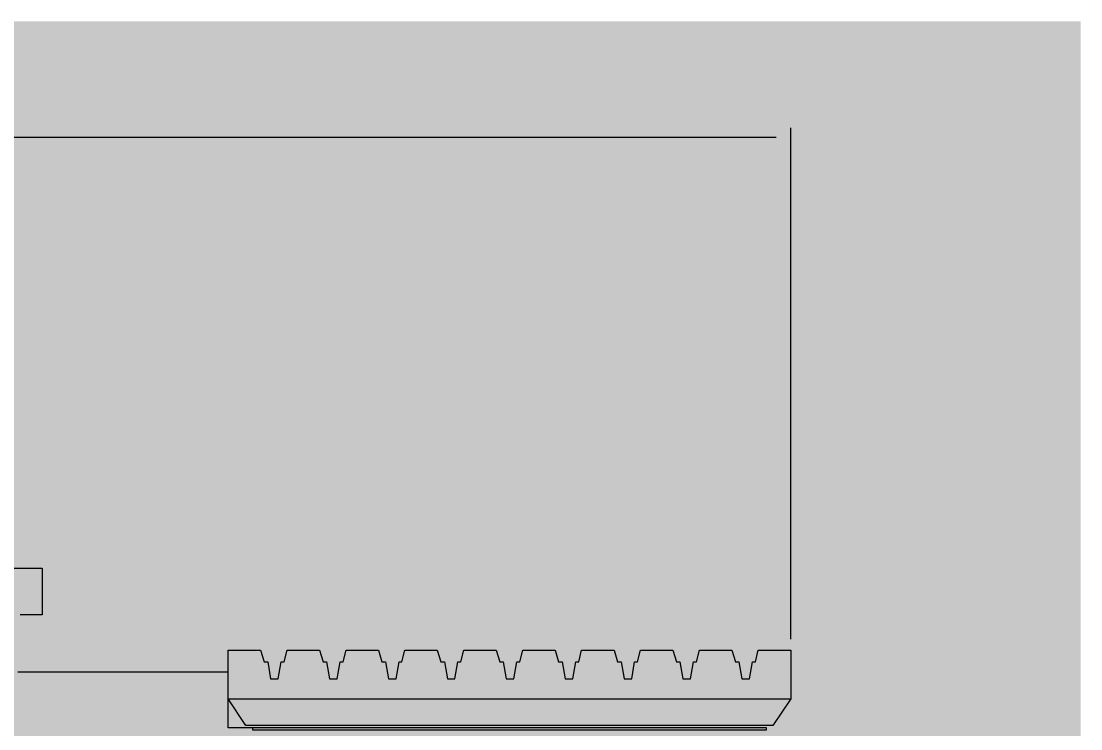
# Model space of a CAD drawing. Header units: millimetres. Extents: x -2000 to 16000, y -1200 to 12411.
# Drawn here: x 8695 to 16000, y 7534 to 12411 of the extents above; entities that cross this region are included whole.
import ezdxf

# ---------------------------------------------------------------- set-up
doc = ezdxf.new("R2010")
doc.units = ezdxf.units.MM
for name, color, linetype, lineweight, true_color in [('00_WHITE_BACKGROUND', 7, 'Continuous', 18, 0xffffff), ('01_STRUCTURE', 7, 'Continuous', 18, 0x000000), ('02_CORNICES', 7, 'Continuous', 18, 0x000000), ('05_STONE_JOINTS', 7, 'Continuous', 18, 0x000000), ('09_ESTIMATED_DIMS', 7, 'Continuous', 18, 0x000000)]:
    doc.layers.add(name, color=color, linetype=linetype, lineweight=lineweight, true_color=true_color)
doc.dimstyles.get("Standard").update_dxf_attribs({"dimtxt": 2.5, "dimasz": 2.5, "dimexe": 1.25, "dimexo": 0.625, "dimtad": 1, "dimcen": 2.5, "dimazin": 3, "dimtfac": 1, "dimtmove": 0, "dimatfit": 3})

msp = doc.modelspace()

# ---------------------------------------------------------------- linework, layer by layer
at = {"layer": '00_WHITE_BACKGROUND', "lineweight": 18, "true_color": 0xffffff}
msp.add_solid([(-2000, -1200), (16000, -1200), (-2000, 12410.687), (16000, 12410.687)], dxfattribs=at)
at = {"layer": '01_STRUCTURE', "color": 7, "lineweight": 18, "true_color": 0x000000}
msp.add_lwpolyline([(10290.0763, 7541.9847), (10122.1374, 7541.9847), (10122.1374, 7740.458), (10122.1374, 7923.6641), (8671.7557, 7923.6641)], dxfattribs=at)
at = {"layer": '02_CORNICES', "color": 7, "lineweight": 18, "true_color": 0x000000}
for points in [[(8620.8244, 8641.2214), (8839.6947, 8641.2214), (8839.6947, 8320.6107), (8687.0229, 8320.6107)], [(10122.1374, 7923.6641), (10122.1374, 8076.3359), (10345.4656, 8076.3359), (10369.8321, 7996.9466), (10394.1985, 7996.9466), (10414.5038, 7877.8626), (10467.2824, 7877.8626), (10487.5878, 7996.9466), (10507.8931, 7996.9466), (10528.1985, 8076.3359), (10751.5267, 8076.3359), (10775.8931, 7996.9466), (10800.2595, 7996.9466), (10820.5649, 7877.8626), (10873.3435, 7877.8626), (10893.6489, 7996.9466), (10913.9542, 7996.9466), (10934.2595, 8076.3359), (11157.5878, 8076.3359), (11181.9542, 7996.9466), (11206.3206, 7996.9466), (11226.6107, 7877.8626), (11279.4046, 7877.8626), (11299.7099, 7996.9466), (11320.0153, 7996.9466), (11340.3206, 8076.3359), (11563.6489, 8076.3359), (11588.0153, 7996.9466), (11612.3664, 7996.9466), (11632.6718, 7877.8626), (11685.4656, 7877.8626), (11705.771, 7996.9466), (11726.0763, 7996.9466), (11746.3664, 8076.3359), (11969.7099, 8076.3359), (11994.0763, 7996.9466), (12018.4275, 7996.9466), (12038.7328, 7877.8626), (12091.5267, 7877.8626), (12111.8321, 7996.9466), (12132.1221, 7996.9466), (12152.4275, 8076.3359), (12375.771, 8076.3359), (12400.1221, 7996.9466), (12424.4885, 7996.9466), (12444.7939, 7877.8626), (12497.5878, 7877.8626), (12517.8779, 7996.9466), (12538.1832, 7996.9466), (12558.4885, 8076.3359), (12781.8168, 8076.3359), (12806.1832, 7996.9466), (12830.5496, 7996.9466), (12850.855, 7877.8626), (12903.6336, 7877.8626), (12923.9389, 7996.9466), (12944.2443, 7996.9466), (12964.5496, 8076.3359), (13187.8779, 8076.3359), (13212.2443, 7996.9466), (13236.6107, 7996.9466), (13256.916, 7877.8626), (13309.6947, 7877.8626), (13330, 7996.9466), (13350.3053, 7996.9466), (13370.6107, 8076.3359), (13593.9389, 8076.3359), (13618.3053, 7996.9466), (13642.6718, 7996.9466), (13662.9771, 7877.8626), (13715.7557, 7877.8626), (13736.0611, 7996.9466), (13756.3664, 7996.9466), (13776.6718, 8076.3359), (14000, 8076.3359), (14000, 7740.458)]]:
    msp.add_lwpolyline(points, dxfattribs=at)
msp.add_lwpolyline([(14000, 7740.458), (13877.8626, 7557.2519), (10244.2748, 7557.2519), (10122.1374, 7740.458)], close=True, dxfattribs=at)
at = {"layer": '05_STONE_JOINTS', "color": 7, "lineweight": 18, "true_color": 0x000000}
msp.add_lwpolyline([(13832.0611, 7526.7176), (13832.0611, 7541.9847), (10290.0763, 7541.9847), (10290.0763, 7526.7176)], close=True, dxfattribs=at)

# ---------------------------------------------------------------- dimensions: what is measured, and where the dimension line sits
at = {"layer": '09_ESTIMATED_DIMS', "lineweight": 18, "true_color": 0x000000}
msp.add_linear_dim(base=(0, 11610.687), p1=(0, 10610.687), p2=(14000, 8076.3359), text='<> mm (est.)', dimstyle='Standard', override={"dimtxt": 145, "dimasz": 100, "dimexe": 65, "dimexo": 75, "dimtad": 1, "dimdec": 0, "dimclrd": 0, "dimclre": 0, "dimclrt": 0, "dimlwd": 18, "dimlwe": 18}, dxfattribs=at).render()

doc.saveas('drawing.dxf')
